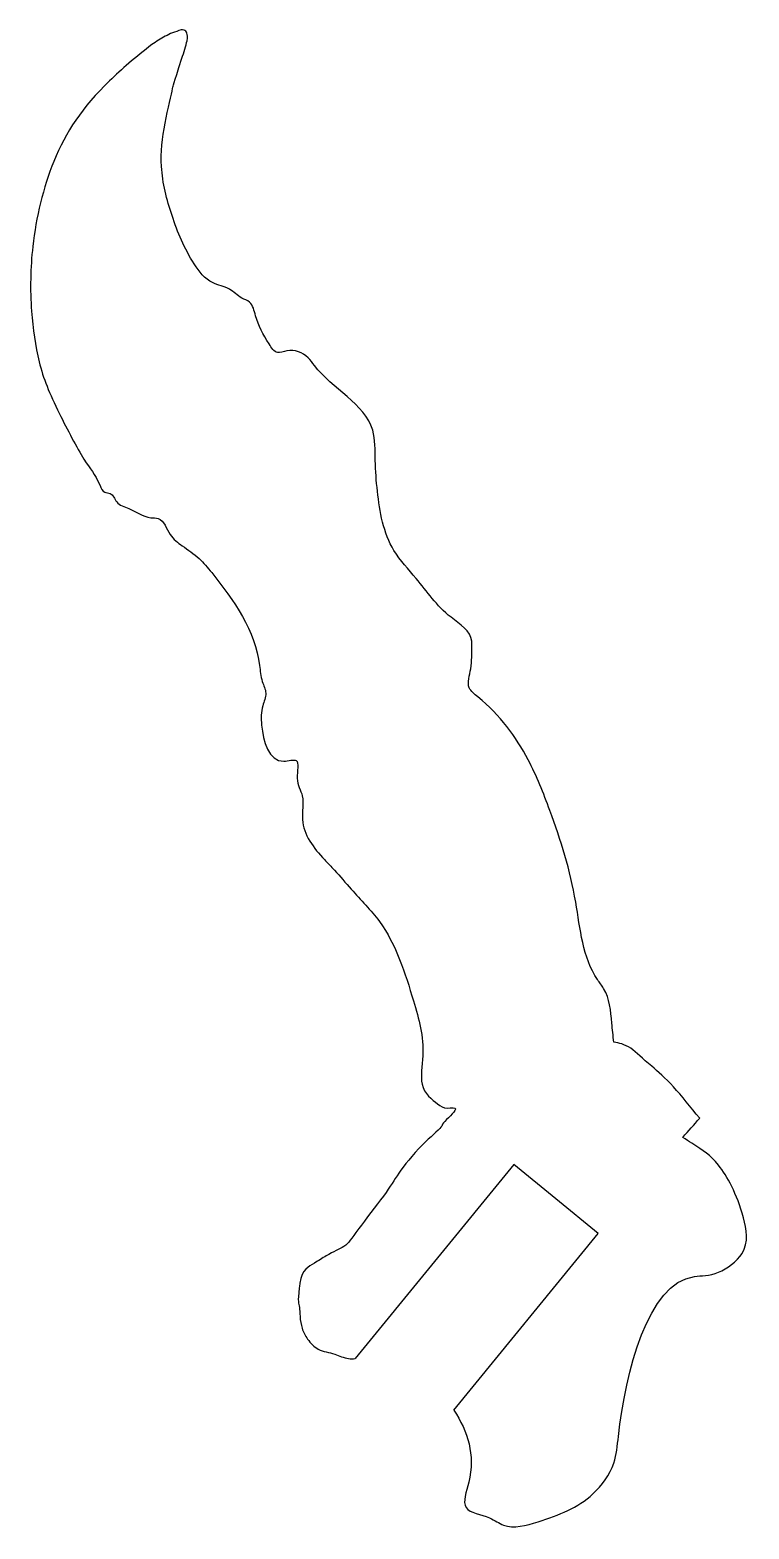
# Paper-space layout 'DIN A4 Title Block' of a CAD drawing. Header units: millimetres. Extents: x 34.8 to 54.6, y 37.6 to 78.9.
import ezdxf

# ---------------------------------------------------------------- set-up
doc = ezdxf.new("R2010")
doc.units = ezdxf.units.MM

psp = doc.layouts.new('DIN A4 Title Block')

# ---------------------------------------------------------------- linework, layer by layer
at = {"linetype": 'Continuous'}
for points in [[(49.252, 46.719), (48.091, 47.669), (43.728, 42.331)], [(46.444, 40.914), (50.414, 45.77), (49.252, 46.719)]]:
    psp.add_lwpolyline(points, dxfattribs=at)
psp.add_open_spline([(46.444, 40.914), (46.832, 40.31), (47.108, 39.475), (46.572, 38.104), (47.384, 38.031), (47.934, 37.597), (49.046, 37.911), (50.167, 38.346), (50.89, 39.353), (51.084, 41.596), (51.857, 44.765), (53.631, 44.573), (54.606, 45.267), (54.359, 46.629), (53.681, 47.838), (53.262, 48.063), (52.824, 48.358), (52.741, 48.414), (52.895, 48.589), (53.049, 48.764), (53.203, 48.938), (52.956, 49.248), (52.458, 49.875), (51.724, 50.506), (51.466, 50.732), (51.308, 50.871), (51.225, 50.91), (51.142, 50.949), (51.059, 50.988), (50.986, 51.003), (50.914, 51.018), (50.842, 51.033), (50.823, 51.208), (50.805, 51.384), (50.787, 51.559), (50.759, 51.894), (50.722, 52.328), (49.986, 53.26), (49.86, 55.066), (49.239, 57.06), (48.443, 59.048), (47.651, 60.116), (46.759, 60.798), (46.961, 61.356), (46.931, 61.763), (46.957, 62.318), (46.114, 62.813), (45.542, 63.681), (44.566, 64.694), (44.355, 65.916), (44.271, 67.018), (44.314, 68.452), (42.996, 69.053), (42.391, 69.96), (41.976, 70.128), (41.559, 69.932), (41.247, 70.425), (41.019, 70.829), (40.909, 71.393), (40.546, 71.506), (40.28, 71.802), (39.706, 71.889), (39.125, 72.642), (38.679, 73.723), (38.334, 75.057), (38.476, 76.295), (38.769, 77.446), (38.711, 77.303), (39.187, 78.757), (39.09, 78.828), (39.031, 78.872), (39.002, 78.872), (38.974, 78.873), (38.946, 78.873), (38.865, 78.848), (38.703, 78.798), (38.448, 78.671), (38.265, 78.552), (38.142, 78.472), (37.931, 78.302), (37.72, 78.131), (37.509, 77.961), (37.327, 77.797), (36.331, 76.903), (35.372, 75.449), (34.816, 73.117), (34.786, 71.279), (35.012, 69.639), (35.442, 68.602), (36.363, 66.846), (36.58, 66.685), (36.805, 66.133), (37.065, 66.151), (37.155, 65.819), (37.615, 65.708), (37.945, 65.438), (38.457, 65.464), (38.594, 64.971), (39.01, 64.659), (39.444, 64.366), (40.29, 63.346), (41.081, 62.207), (41.137, 60.982), (41.333, 60.627), (41.142, 60.223), (41.139, 59.587), (41.387, 58.58), (42.254, 58.893), (42.052, 58.228), (42.367, 57.788), (42.162, 56.925), (42.686, 56.248), (43.235, 55.697), (43.718, 55.109), (44.741, 54.106), (45.266, 52.421), (45.692, 50.948), (45.453, 49.742), (45.977, 49.358), (46.2, 49.175), (46.677, 49.294), (46.094, 48.778), (46.152, 48.719), (45.427, 48.099), (44.862, 47.355), (44.654, 46.963), (43.646, 45.689), (43.538, 45.434), (43.039, 45.231), (42.539, 44.897), (42.262, 44.78), (42.14, 43.864), (42.22, 43.861), (42.204, 43.258), (42.424, 42.837), (42.718, 42.529), (43.154, 42.488), (43.478, 42.315), (43.667, 42.323), (43.728, 42.331)], degree=3, knots=[0, 0, 0, 0, 2.027938, 2.728884, 3.435478, 3.863179, 4.822858, 6.512081, 7.535385, 8.281155, 13.376076, 14.131683, 14.773766, 15.660733, 17.5059, 19.351066, 19.784605, 19.784605, 19.784605, 20.009487, 20.009487, 20.009487, 20.254572, 20.504875, 20.900283, 20.900283, 20.900283, 21.050685, 21.050685, 21.050685, 22.315619, 22.315619, 22.315619, 22.665574, 22.665574, 22.665574, 23.661053, 23.956951, 26.169555, 28.79337, 30.302181, 32.518662, 32.865128, 33.391474, 34.021897, 34.153038, 35.020872, 36.45794, 37.435785, 39.130706, 39.980425, 40.815708, 43.20622, 43.486176, 44.094214, 44.359908, 44.687658, 45.548249, 45.959345, 46.197944, 46.617682, 47.115967, 47.833284, 49.300992, 50.676351, 51.869898, 53.058688, 54.01315, 54.208611, 54.520534, 54.520534, 54.520534, 54.92636, 54.92636, 54.92636, 55.05939, 55.19242, 55.458481, 55.458481, 55.458481, 56.299748, 56.299748, 56.299748, 56.902452, 59.591065, 62.001282, 63.787014, 65.189776, 66.724995, 67.859812, 68.99463, 69.216736, 69.367485, 69.662922, 70.037802, 70.695315, 70.904069, 71.453399, 71.905472, 72.484132, 73.004141, 75.882005, 76.32786, 76.661261, 77.01723, 77.553719, 78.716573, 79.053568, 79.537879, 80.049227, 80.696897, 81.952905, 82.35616, 83.054096, 84.2298, 86.61044, 88.144219, 88.918127, 89.875719, 90.425327, 90.892274, 91.42353, 91.755912, 92.338564, 93.246733, 94.158129, 94.986268, 95.974147, 96.719959, 97.122276, 97.770255, 97.839568, 98.547234, 99.223923, 99.557272, 99.959826, 100.431104, 100.827312, 101.013251, 101.013251, 101.013251, 101.013251], dxfattribs=at)

doc.saveas('drawing.dxf')
